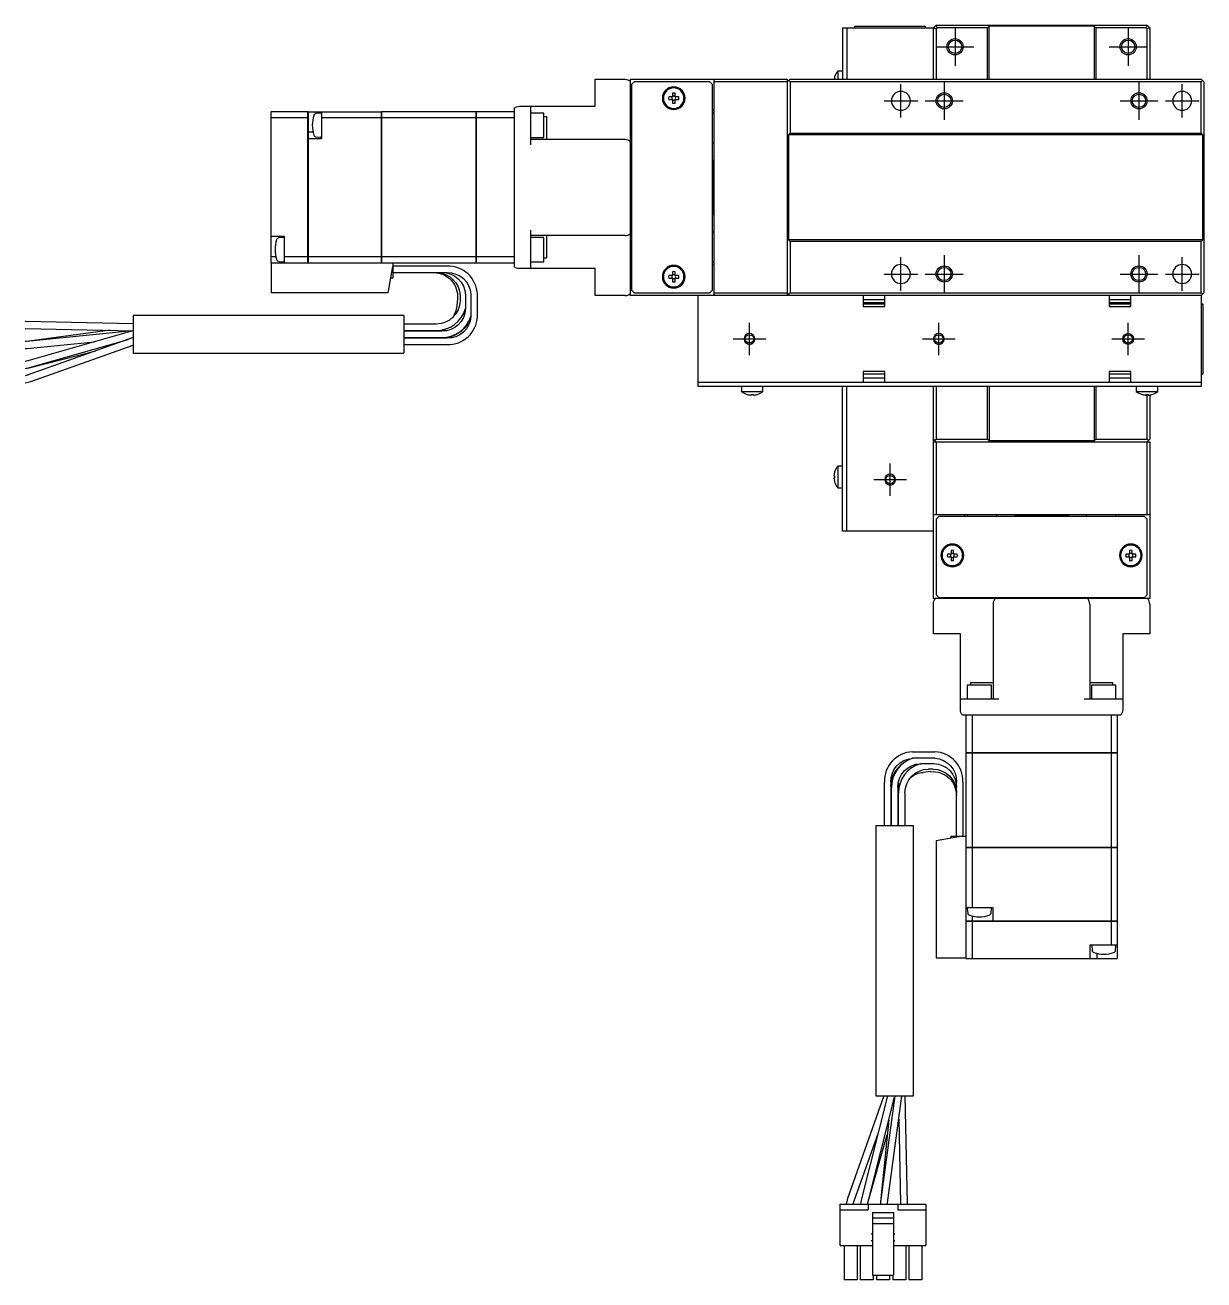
# Model space of a CAD drawing. Extents: x 0 to 722, y -8 to 440.
# Drawn here: x 503.8 to 721.7, y 105.2 to 337.1 of the extents above; entities that cross this region are included whole.
import ezdxf

# ---------------------------------------------------------------- set-up
doc = ezdxf.new("R2010")
doc.units = 0
doc.header["$LTSCALE"] = 0.5
doc.linetypes.add('CENTER', pattern=[50.8, 31.75, -6.35, 6.35, -6.35])
for name, color, linetype in [('MSM_CENTER', 1, 'CENTER'), ('MSM_CONTINUOUS', 7, 'CONTINUOUS'), ('MSM_NARROW', 5, 'CONTINUOUS')]:
    doc.layers.add(name, color=color, linetype=linetype)

msp = doc.modelspace()

# ---------------------------------------------------------------- linework, layer by layer
at = {"layer": 'MSM_CENTER'}
for p, q in [((675.72, 336.57), (675.72, 329.57)), ((707.72, 336.57), (707.72, 329.57)), ((672.22, 333.07), (679.22, 333.07)), ((704.22, 333.07), (711.22, 333.07)), ((665.72, 319.97), (665.72, 326.17)), ((673.72, 326.57), (673.72, 319.57)), ((709.72, 326.57), (709.72, 319.57)), ((717.72, 319.97), (717.72, 326.17)), ((662.62, 323.07), (668.82, 323.07)), ((670.22, 323.07), (677.22, 323.07)), ((706.22, 323.07), (713.22, 323.07)), ((714.62, 323.07), (720.82, 323.07)), ((673.72, 294.57), (673.72, 287.57)), ((709.72, 294.57), (709.72, 287.57)), ((665.72, 287.97), (665.72, 294.17)), ((717.72, 287.97), (717.72, 294.17)), ((662.62, 291.07), (668.82, 291.07)), ((670.22, 291.07), (677.22, 291.07)), ((706.22, 291.07), (713.22, 291.07)), ((714.62, 291.07), (720.82, 291.07)), ((637.72, 276.07), (637.72, 282.07)), ((672.72, 276.07), (672.72, 282.07)), ((707.72, 276.07), (707.72, 282.07)), ((634.72, 279.07), (640.72, 279.07)), ((669.72, 279.07), (675.72, 279.07)), ((704.72, 279.07), (710.72, 279.07)), ((663.72, 250.07), (663.72, 256.07)), ((660.72, 253.07), (666.72, 253.07))]:
    msp.add_line(p, q, dxfattribs=at)
at = {"layer": 'MSM_CONTINUOUS'}
for p, q in [((654.92, 336.57), (654.92, 327.07)), ((654.92, 336.57), (671.72, 336.57)), ((655.72, 336.57), (655.72, 327.07)), ((657.22, 336.57), (657.22, 336.87)), ((657.22, 336.87), (670.22, 336.87)), ((670.22, 336.87), (670.22, 336.57)), ((671.72, 336.57), (672.22, 337.07)), ((671.72, 327.07), (671.72, 336.57)), ((671.72, 336.57), (672.22, 336.36)), ((672.43, 336.57), (672.22, 337.07)), ((672.22, 337.07), (711.22, 337.07)), ((672.43, 336.57), (672.22, 336.36)), ((672.22, 336.36), (672.22, 327.07)), ((681.72, 336.57), (672.43, 336.57)), ((681.72, 336.57), (682.02, 336.87)), ((681.72, 327.07), (681.72, 336.57)), ((682.02, 327.07), (682.02, 336.87)), ((701.42, 336.87), (682.02, 336.87)), ((701.42, 336.87), (701.72, 336.57)), ((701.42, 336.87), (701.42, 327.07)), ((711.02, 336.57), (701.72, 336.57)), ((701.72, 336.57), (701.72, 327.07)), ((711.22, 337.07), (711.02, 336.57)), ((711.22, 336.36), (711.02, 336.57)), ((711.22, 337.07), (711.72, 336.57)), ((711.72, 336.57), (711.22, 336.36)), ((711.22, 327.07), (711.22, 336.36)), ((711.72, 336.57), (711.72, 327.07)), ((609.22, 322.07), (609.22, 327.07)), ((609.22, 327.07), (614.72, 327.07)), ((615.72, 327.07), (644.72, 327.07)), ((615.72, 287.07), (615.72, 327.07)), ((631.22, 287.07), (631.22, 327.07)), ((644.72, 327.07), (644.72, 287.07)), ((645.22, 327.07), (644.97, 326.82)), ((645.22, 327.07), (721.22, 327.07)), ((653.47, 327.52), (653.47, 327.5)), ((654.03, 328.57), (654.03, 327.07)), ((654.92, 328.57), (654.03, 328.57)), ((721.72, 326.57), (721.22, 327.07)), ((616.42, 326.57), (615.92, 326.07)), ((615.92, 326.07), (615.92, 288.07)), ((630.42, 326.57), (616.42, 326.57)), ((630.92, 326.07), (630.42, 326.57)), ((630.92, 288.07), (630.92, 326.07)), ((644.72, 326.57), (631.22, 326.57)), ((644.97, 326.82), (644.72, 326.57)), ((644.97, 326.82), (645.22, 326.57)), ((645.22, 326.57), (645.22, 317.07)), ((721.22, 326.57), (645.22, 326.57)), ((721.22, 326.57), (721.47, 326.82)), ((721.22, 317.07), (721.22, 326.57)), ((721.72, 326.57), (721.72, 287.57)), ((623.48, 323.81), (622.81, 323.81)), ((622.81, 323.33), (623.48, 323.33)), ((623.48, 324.49), (623.48, 323.81)), ((623.48, 323.33), (623.48, 322.65)), ((623.96, 323.81), (623.96, 324.49)), ((624.64, 323.81), (623.96, 323.81)), ((623.96, 322.65), (623.96, 323.33)), ((623.96, 323.33), (624.64, 323.33)), ((556.11, 321.07), (549.22, 321.07)), ((549.22, 321.07), (549.22, 293.07)), ((556.11, 293.07), (556.11, 321.07)), ((556.12, 321.06), (556.11, 321.06)), ((556.12, 321.07), (556.12, 293.07)), ((556.12, 321.07), (569.72, 321.07)), ((558.41, 320.8), (557.64, 320.73)), ((558.62, 321.07), (558.62, 316.07)), ((569.72, 293.07), (569.72, 321.07)), ((569.72, 321.06), (569.73, 321.06)), ((569.73, 321.07), (569.73, 293.07)), ((587.22, 321.07), (569.73, 321.07)), ((587.22, 293.07), (587.22, 321.07)), ((587.22, 321.06), (587.23, 321.06)), ((587.23, 321.07), (587.23, 293.07)), ((594.22, 321.07), (587.23, 321.07)), ((594.22, 321.69), (594.22, 292.45)), ((595.22, 322.07), (609.22, 322.07)), ((597.22, 322.07), (597.22, 314.97)), ((599.72, 320.82), (597.22, 320.82)), ((599.72, 316.32), (599.72, 320.82)), ((599.72, 320.15), (600.22, 320.15)), ((600.22, 320.15), (600.22, 315.97)), ((615.92, 321.32), (615.72, 321.32)), ((631.22, 321.32), (630.92, 321.32)), ((631.22, 320.82), (630.92, 320.82)), ((556.11, 319.92), (549.22, 319.92)), ((556.12, 319.91), (556.11, 319.91)), ((569.72, 319.92), (558.62, 319.92)), ((569.72, 319.91), (569.73, 319.91)), ((587.22, 319.92), (569.73, 319.92)), ((587.22, 319.91), (587.23, 319.91)), ((594.22, 319.92), (587.23, 319.92)), ((556.12, 317.32), (557.06, 317.32)), ((558.62, 316.07), (556.12, 316.07)), ((557.64, 316.41), (558.41, 316.34)), ((597.22, 316.32), (599.72, 316.32)), ((597.22, 315.97), (614.72, 315.97)), ((615.92, 317.07), (615.72, 317.07)), ((615.92, 316.07), (615.72, 316.07)), ((645.22, 317.07), (644.92, 316.77)), ((721.52, 316.77), (644.92, 316.77)), ((644.92, 316.77), (644.92, 297.37)), ((645.22, 317.07), (721.22, 317.07)), ((721.52, 316.77), (721.22, 317.07)), ((721.52, 297.37), (721.52, 316.77)), ((615.92, 314.57), (615.72, 314.57)), ((630.92, 315.32), (631.22, 315.32)), ((631.02, 312.07), (630.92, 312.07)), ((631.02, 302.07), (631.02, 312.07)), ((631.22, 311.87), (631.02, 312.07)), ((630.92, 302.07), (631.02, 302.07)), ((631.02, 302.07), (631.22, 302.27)), ((597.22, 299.17), (597.22, 292.07)), ((615.72, 299.57), (615.92, 299.57)), ((549.22, 298.07), (551.72, 298.07)), ((551.52, 297.8), (550.75, 297.73)), ((551.72, 298.07), (551.72, 293.07)), ((614.72, 298.17), (597.22, 298.17)), ((599.72, 297.82), (597.22, 297.82)), ((599.72, 293.32), (599.72, 297.82)), ((600.22, 298.17), (600.22, 293.99)), ((615.92, 298.07), (615.72, 298.07)), ((615.72, 297.07), (615.92, 297.07)), ((631.22, 298.82), (630.92, 298.82)), ((644.92, 297.37), (645.22, 297.07)), ((721.52, 297.37), (644.92, 297.37)), ((645.22, 297.07), (645.22, 287.57)), ((721.22, 297.07), (645.22, 297.07)), ((721.22, 297.07), (721.52, 297.37)), ((721.22, 287.57), (721.22, 297.07)), ((549.22, 294.32), (550.17, 294.32)), ((587.22, 293.07), (549.22, 293.07)), ((549.32, 293.07), (549.32, 287.57)), ((550.75, 293.41), (551.52, 293.34)), ((556.11, 294.22), (551.72, 294.22)), ((556.12, 294.23), (556.11, 294.23)), ((556.12, 293.08), (556.11, 293.08)), ((569.72, 294.22), (556.12, 294.22)), ((569.72, 294.23), (569.73, 294.23)), ((569.72, 293.08), (569.73, 293.08)), ((587.22, 294.22), (569.73, 294.22)), ((570.96, 287.57), (571.82, 292.47)), ((571.82, 293.07), (571.82, 290.27)), ((581.82, 292.52), (571.82, 292.52)), ((587.22, 294.23), (587.23, 294.23)), ((587.22, 293.08), (587.23, 293.08)), ((594.22, 294.22), (587.23, 294.22)), ((594.22, 293.07), (587.23, 293.07)), ((597.22, 293.32), (599.72, 293.32)), ((600.22, 293.99), (599.72, 293.99)), ((615.72, 292.82), (615.92, 292.82)), ((630.92, 293.32), (631.22, 293.32)), ((630.92, 292.82), (631.22, 292.82)), ((571.82, 290.27), (571.44, 290.27)), ((571.82, 291.32), (581.82, 291.32)), ((579.34, 291.32), (579.58, 291.32)), ((609.22, 292.07), (595.22, 292.07)), ((609.22, 287.07), (609.22, 292.07)), ((623.48, 290.81), (622.81, 290.81)), ((622.81, 290.33), (623.48, 290.33)), ((623.48, 291.49), (623.48, 290.81)), ((623.48, 290.33), (623.48, 289.65)), ((623.96, 290.81), (623.96, 291.49)), ((624.64, 290.81), (623.96, 290.81)), ((623.96, 289.65), (623.96, 290.33)), ((623.96, 290.33), (624.64, 290.33)), ((570.96, 287.57), (549.32, 287.57)), ((615.92, 288.07), (616.42, 287.57)), ((616.42, 287.57), (630.42, 287.57)), ((630.42, 287.57), (630.92, 288.07)), ((631.22, 287.57), (644.72, 287.57)), ((644.72, 287.57), (645.22, 287.07)), ((645.22, 287.57), (644.97, 287.32)), ((645.22, 287.57), (721.22, 287.57)), ((721.47, 287.32), (721.22, 287.57)), ((721.22, 287.07), (721.72, 287.57)), ((583.75, 286.55), (583.63, 285.17)), ((584.22, 287.01), (584.22, 286.13)), ((585.22, 287.16), (585.22, 284.68)), ((586.22, 287.32), (586.22, 283.22)), ((587.42, 283.22), (587.42, 287.32)), ((614.72, 287.07), (609.22, 287.07)), ((721.22, 287.07), (615.72, 287.07)), ((628.22, 270.27), (628.22, 287.07)), ((658.72, 287.07), (658.72, 285.07)), ((659.67, 286.27), (658.72, 286.27)), ((662.72, 285.77), (658.72, 285.77)), ((658.72, 285.57), (662.72, 285.57)), ((661.78, 286.27), (659.67, 286.27)), ((662.72, 286.27), (661.78, 286.27)), ((662.22, 285.57), (662.22, 285.77)), ((662.72, 285.07), (662.72, 287.07)), ((704.22, 287.07), (704.22, 285.07)), ((705.17, 286.27), (704.22, 286.27)), ((708.22, 285.77), (704.22, 285.77)), ((704.22, 285.57), (708.22, 285.57)), ((707.28, 286.27), (705.17, 286.27)), ((708.22, 286.27), (707.28, 286.27)), ((708.22, 285.07), (708.22, 287.07)), ((721.22, 287.07), (721.22, 270.27)), ((721.22, 285.57), (721.52, 285.57)), ((721.52, 285.57), (721.52, 272.57)), ((523.82, 283.42), (523.82, 276.42)), ((573.82, 283.42), (523.82, 283.42)), ((573.82, 283.42), (573.82, 276.42)), ((586.21, 283.22), (586.22, 283.26)), ((658.72, 285.07), (662.72, 285.07)), ((704.22, 285.07), (708.22, 285.07)), ((503.93, 282.27), (503.82, 282.27)), ((503.82, 280.97), (503.91, 280.97)), ((503.82, 280.97), (503.98, 280.97)), ((503.91, 280.97), (523.82, 280.57)), ((523.82, 281.87), (503.93, 282.27)), ((519.52, 280.66), (504.07, 278.61)), ((579.82, 281.82), (573.82, 281.82)), ((573.82, 280.62), (580.82, 280.62)), ((581.54, 280.67), (580.32, 280.52)), ((580.82, 280.62), (581.54, 280.68)), ((581.54, 280.68), (581.56, 280.68)), ((581.56, 280.68), (581.54, 280.67)), ((504.1, 278.6), (503.82, 278.58)), ((523.7, 280.56), (504.1, 278.6)), ((504.23, 277.31), (516.64, 278.55)), ((523.74, 280.57), (504.32, 275.04)), ((523.82, 279.31), (504.42, 272.42)), ((504.67, 273.79), (522.89, 278.98)), ((580.82, 280.52), (573.82, 280.52)), ((573.82, 279.32), (580.82, 279.32)), ((581.82, 279.22), (573.82, 279.22)), ((503.82, 277.28), (504.23, 277.31)), ((504.59, 273.74), (516.9, 276.85)), ((504.86, 271.2), (523.82, 277.93)), ((523.82, 276.42), (573.82, 276.42)), ((573.82, 278.02), (581.82, 278.02)), ((504.32, 275.04), (503.82, 274.93)), ((503.82, 273.61), (504.67, 273.79)), ((503.82, 273.6), (504.59, 273.74)), ((504.42, 272.42), (503.82, 272.26)), ((504.43, 272.42), (503.82, 272.26)), ((662.72, 273.07), (658.72, 273.07)), ((658.72, 273.07), (658.72, 271.07)), ((662.72, 272.57), (658.72, 272.57)), ((658.72, 271.87), (662.72, 271.87)), ((662.72, 271.07), (662.72, 273.07)), ((708.22, 273.07), (704.22, 273.07)), ((704.22, 273.07), (704.22, 271.07)), ((708.22, 272.57), (704.22, 272.57)), ((704.22, 271.87), (708.22, 271.87)), ((708.22, 271.07), (708.22, 273.07)), ((721.52, 272.57), (721.22, 272.57)), ((503.82, 270.94), (504.86, 271.2)), ((628.22, 271.07), (721.22, 271.07)), ((721.22, 270.27), (628.22, 270.27)), ((636.22, 270.27), (636.22, 269.37)), ((636.22, 269.37), (640.22, 269.37)), ((640.22, 269.37), (640.22, 270.27)), ((654.92, 243.57), (654.92, 270.27)), ((655.72, 243.57), (655.72, 270.27)), ((671.72, 231.07), (671.72, 270.27)), ((672.22, 270.27), (672.22, 260.57)), ((681.72, 260.57), (681.72, 270.27)), ((682.02, 270.27), (682.02, 260.27)), ((701.42, 270.27), (701.42, 260.27)), ((701.72, 270.27), (701.72, 260.57)), ((709.22, 270.27), (709.22, 269.37)), ((709.22, 269.37), (713.22, 269.37)), ((713.22, 269.37), (713.22, 270.27)), ((637.27, 268.81), (637.3, 268.81)), ((638.02, 268.81), (638.42, 268.81)), ((638.02, 268.68), (638.02, 268.81)), ((638.42, 268.81), (638.42, 268.68)), ((639.15, 268.81), (639.17, 268.81)), ((710.27, 268.81), (710.3, 268.81)), ((711.02, 268.81), (711.42, 268.81)), ((711.02, 268.68), (711.02, 268.81)), ((711.22, 260.57), (711.22, 268.81)), ((711.42, 268.81), (711.42, 268.68)), ((711.72, 268.72), (711.72, 260.57)), ((712.15, 268.81), (712.17, 268.81)), ((671.72, 260.57), (672.22, 260.07)), ((671.72, 260.07), (711.72, 260.07)), ((671.97, 260.32), (672.22, 260.57)), ((672.22, 260.57), (681.72, 260.57)), ((672.22, 260.07), (672.22, 246.57)), ((681.72, 260.57), (682.02, 260.27)), ((682.02, 260.27), (701.42, 260.27)), ((701.42, 260.27), (701.72, 260.57)), ((701.72, 260.57), (711.22, 260.57)), ((711.22, 260.57), (711.47, 260.32)), ((711.22, 260.07), (711.72, 260.57)), ((711.22, 246.57), (711.22, 260.07)), ((711.72, 260.07), (711.72, 231.07)), ((654.03, 255.57), (654.03, 251.57)), ((654.92, 255.57), (654.03, 255.57)), ((653.34, 253.77), (653.47, 253.77)), ((653.47, 253.37), (653.34, 253.37)), ((653.47, 254.52), (653.47, 254.5)), ((653.47, 253.77), (653.47, 253.37)), ((653.47, 252.64), (653.47, 252.62)), ((654.03, 251.57), (654.92, 251.57)), ((711.72, 246.57), (671.72, 246.57)), ((672.72, 246.27), (672.22, 245.77)), ((710.72, 246.27), (672.72, 246.27)), ((677.47, 246.57), (677.47, 246.27)), ((677.97, 246.57), (677.97, 246.27)), ((683.47, 246.27), (683.47, 246.57)), ((686.92, 246.57), (686.72, 246.37)), ((696.72, 246.37), (686.72, 246.37)), ((686.72, 246.37), (686.72, 246.27)), ((696.72, 246.37), (696.52, 246.57)), ((696.72, 246.27), (696.72, 246.37)), ((699.97, 246.57), (699.97, 246.27)), ((705.47, 246.27), (705.47, 246.57)), ((705.97, 246.27), (705.97, 246.57)), ((711.22, 245.77), (710.72, 246.27)), ((671.72, 243.57), (654.92, 243.57)), ((672.22, 245.77), (672.22, 231.77)), ((711.22, 231.77), (711.22, 245.77)), ((674.98, 239.31), (674.31, 239.31)), ((674.98, 239.99), (674.98, 239.31)), ((675.46, 239.31), (675.46, 239.99)), ((676.14, 239.31), (675.46, 239.31)), ((707.98, 239.31), (707.31, 239.31)), ((707.98, 239.99), (707.98, 239.31)), ((708.46, 239.31), (708.46, 239.99)), ((709.14, 239.31), (708.46, 239.31)), ((674.31, 238.83), (674.98, 238.83)), ((674.98, 238.83), (674.98, 238.15)), ((675.46, 238.15), (675.46, 238.83)), ((675.46, 238.83), (676.14, 238.83)), ((707.31, 238.83), (707.98, 238.83)), ((707.98, 238.83), (707.98, 238.15)), ((708.46, 238.15), (708.46, 238.83)), ((708.46, 238.83), (709.14, 238.83)), ((711.72, 231.07), (671.72, 231.07)), ((671.72, 224.57), (671.72, 230.07)), ((672.22, 231.77), (672.72, 231.27)), ((672.72, 231.27), (710.72, 231.27)), ((677.47, 231.27), (677.47, 231.07)), ((681.72, 231.27), (681.72, 231.07)), ((682.72, 231.27), (682.72, 231.07)), ((682.82, 212.57), (682.82, 230.07)), ((684.22, 231.27), (684.22, 231.07)), ((699.22, 231.07), (699.22, 231.27)), ((700.62, 230.07), (700.62, 212.57)), ((700.72, 231.27), (700.72, 231.07)), ((701.72, 231.07), (701.72, 231.27)), ((705.97, 231.07), (705.97, 231.27)), ((710.72, 231.27), (711.22, 231.77)), ((711.72, 230.07), (711.72, 224.57)), ((676.72, 224.57), (671.72, 224.57)), ((676.72, 210.57), (676.72, 224.57)), ((706.72, 224.57), (706.72, 210.57)), ((711.72, 224.57), (706.72, 224.57)), ((682.47, 215.07), (677.97, 215.07)), ((677.97, 215.07), (677.97, 212.57)), ((678.64, 215.07), (678.64, 215.57)), ((678.64, 215.57), (682.82, 215.57)), ((682.47, 212.57), (682.47, 215.07)), ((700.62, 215.57), (704.8, 215.57)), ((705.47, 215.07), (700.97, 215.07)), ((700.97, 215.07), (700.97, 212.57)), ((704.8, 215.57), (704.8, 215.07)), ((705.47, 212.57), (705.47, 215.07)), ((676.72, 212.57), (683.82, 212.57)), ((699.62, 212.57), (706.72, 212.57)), ((677.11, 209.57), (706.34, 209.57)), ((677.72, 209.57), (677.72, 202.58)), ((678.88, 209.57), (678.88, 202.58)), ((704.57, 209.57), (704.57, 202.58)), ((705.72, 209.57), (705.72, 202.58)), ((667.88, 202.77), (671.97, 202.77)), ((677.72, 202.58), (705.72, 202.58)), ((677.72, 202.57), (677.72, 164.57)), ((705.72, 202.57), (677.72, 202.57)), ((677.73, 202.57), (677.73, 202.58)), ((678.88, 202.57), (678.88, 202.58)), ((678.88, 202.57), (678.88, 185.08)), ((704.57, 202.57), (704.57, 202.58)), ((704.57, 202.57), (704.57, 185.08)), ((705.71, 202.57), (705.71, 202.58)), ((705.72, 202.57), (705.72, 185.08)), ((671.97, 201.57), (667.88, 201.57)), ((667.88, 201.56), (667.92, 201.57)), ((671.81, 200.57), (669.34, 200.57)), ((671.66, 199.57), (670.79, 199.57)), ((662.67, 189.17), (662.67, 197.17)), ((663.87, 197.17), (663.87, 189.17)), ((671.21, 199.1), (669.82, 198.97)), ((675.97, 187.17), (675.97, 197.17)), ((677.17, 197.17), (677.17, 187.17)), ((663.97, 189.17), (663.97, 196.17)), ((665.33, 196.88), (665.17, 195.67)), ((665.17, 196.17), (665.17, 189.17)), ((665.27, 196.17), (665.33, 196.88)), ((665.27, 189.17), (665.27, 196.17)), ((665.33, 196.88), (665.33, 196.91)), ((665.33, 196.91), (665.33, 196.88)), ((666.47, 195.17), (666.47, 189.17)), ((675.97, 194.69), (675.97, 194.93)), ((661.07, 189.17), (668.07, 189.17)), ((661.07, 189.17), (661.07, 139.17)), ((668.07, 139.17), (668.07, 189.17)), ((677.12, 187.17), (672.22, 186.31)), ((672.22, 186.31), (672.22, 164.67)), ((674.92, 187.17), (674.92, 186.78)), ((674.92, 187.17), (677.72, 187.17)), ((677.72, 185.08), (705.72, 185.08)), ((705.72, 185.07), (677.72, 185.07)), ((677.73, 185.07), (677.73, 185.08)), ((678.88, 185.07), (678.88, 185.08)), ((678.88, 185.07), (678.88, 173.97)), ((704.57, 185.07), (704.57, 185.08)), ((704.57, 185.07), (704.57, 171.47)), ((705.71, 185.07), (705.71, 185.08)), ((705.72, 185.07), (705.72, 171.47)), ((677.72, 173.97), (682.72, 173.97)), ((682.72, 173.97), (682.72, 171.47)), ((677.99, 173.75), (678.06, 172.98)), ((678.97, 171.47), (678.97, 172.4)), ((682.39, 172.98), (682.46, 173.75)), ((677.72, 171.47), (705.72, 171.47)), ((705.72, 171.46), (677.72, 171.46)), ((677.73, 171.47), (677.73, 171.46)), ((678.88, 171.47), (678.88, 171.46)), ((678.88, 171.46), (678.88, 164.57)), ((704.57, 171.47), (704.57, 171.46)), ((704.57, 171.46), (704.57, 167.07)), ((705.71, 171.47), (705.71, 171.46)), ((705.72, 171.46), (705.72, 164.57)), ((700.72, 164.57), (700.72, 167.07)), ((700.72, 167.07), (705.72, 167.07)), ((672.22, 164.67), (677.72, 164.67)), ((700.99, 166.86), (701.06, 166.09)), ((701.97, 164.57), (701.97, 165.51)), ((705.39, 166.09), (705.46, 166.86)), ((677.72, 164.57), (705.72, 164.57)), ((662.58, 139.17), (655.85, 120.2)), ((663.25, 139.17), (658.4, 119.93)), ((661.07, 139.17), (668.07, 139.17)), ((664.57, 139.17), (661.97, 119.58)), ((663.26, 119.41), (665.88, 139.17)), ((666.92, 119.28), (666.52, 139.17)), ((659.66, 119.61), (664.54, 138.95)), ((663.48, 134.75), (661.96, 119.58)), ((665.31, 134.87), (665.62, 119.32)), ((657.08, 119.77), (661.5, 132.24)), ((659.69, 119.66), (663.2, 131.99)), ((654.47, 119.17), (670.32, 119.17)), ((654.47, 111.52), (654.47, 119.17)), ((655.85, 120.21), (655.59, 119.17)), ((655.85, 120.2), (655.59, 119.17)), ((656.91, 119.17), (657.08, 119.77)), ((658.4, 119.93), (658.26, 119.17)), ((659.57, 119.17), (659.66, 119.61)), ((659.58, 119.17), (659.69, 119.66)), ((659.67, 119.17), (659.67, 118.15)), ((661.96, 119.58), (661.93, 119.17)), ((661.97, 119.58), (661.93, 119.17)), ((663.24, 119.17), (663.26, 119.41)), ((665.13, 119.17), (665.13, 118.15)), ((665.62, 119.32), (665.62, 119.17)), ((666.92, 119.17), (666.92, 119.35)), ((666.92, 119.17), (666.92, 119.28)), ((670.32, 119.17), (670.32, 111.52)), ((654.47, 118.15), (659.67, 118.15)), ((660.47, 117.62), (664.33, 117.62)), ((660.47, 117.62), (660.47, 106.06)), ((660.47, 116.62), (664.33, 116.62)), ((664.33, 117.62), (664.33, 106.06)), ((665.13, 118.15), (670.32, 118.15)), ((660.47, 115.6), (664.33, 115.6)), ((654.47, 111.52), (660.47, 111.52)), ((655.2, 111.52), (655.2, 105.17)), ((657.6, 111.52), (657.6, 105.17)), ((658.2, 111.52), (658.2, 105.17)), ((660.47, 113.62), (660.22, 113.62)), ((660.22, 112.47), (660.47, 112.47)), ((664.58, 113.62), (664.33, 113.62)), ((664.33, 112.47), (664.58, 112.47)), ((664.33, 111.52), (670.32, 111.52)), ((666.6, 111.52), (666.6, 105.17)), ((667.2, 111.52), (667.2, 105.17)), ((669.6, 111.52), (669.6, 105.17)), ((657.6, 105.17), (655.2, 105.17)), ((660.6, 105.17), (658.2, 105.17)), ((660.47, 106.06), (664.33, 106.06)), ((660.6, 106.06), (660.6, 105.17)), ((661.2, 106.06), (661.2, 105.17)), ((663.6, 105.17), (661.2, 105.17)), ((663.6, 106.06), (663.6, 105.17)), ((664.2, 106.06), (664.2, 105.17)), ((666.6, 105.17), (664.2, 105.17)), ((669.6, 105.17), (667.2, 105.17))]:
    msp.add_line(p, q, dxfattribs=at)
for centre, radius in [((675.72, 333.07), 1.23), ((707.72, 333.07), 1.23), ((673.72, 323.07), 1.23), ((709.72, 323.07), 1.23), ((673.72, 291.07), 1.23), ((709.72, 291.07), 1.23), ((637.72, 279.07), 0.783), ((672.72, 279.07), 0.783), ((707.72, 279.07), 0.783), ((663.72, 253.07), 0.783)]:
    msp.add_circle(centre, radius, dxfattribs=at)
at = {"layer": 'MSM_CONTINUOUS', "extrusion": (0, 0, -1)}
for centre, radius in [((-623.72, 323.57), 2.1), ((-623.72, 323.57), 1.9), ((-665.72, 323.07), 1.75), ((-717.72, 323.07), 1.75), ((-623.72, 290.57), 2.1), ((-623.72, 290.57), 1.9), ((-665.72, 291.07), 1.75), ((-717.72, 291.07), 1.75), ((-675.22, 239.07), 2.1), ((-675.22, 239.07), 1.9), ((-708.22, 239.07), 2.1), ((-708.22, 239.07), 1.9)]:
    msp.add_circle(centre, radius, dxfattribs=at)
for centre, radius, start, end in [((-614.72, 325.57), 1.5, 90, 131.8103), ((-595.22, 320.57), 1.5, 48.1897, 90), ((-614.72, 314.47), 1.5, 90, 131.8103), ((-595.22, 293.57), 1.5, 270, 311.8103), ((-579.38, 286.93), 4.39, 89.8692, 184.9179), ((-579.87, 286.96), 4.36, 89.4143, 179.4108), ((-580.94, 287.04), 4.29, 88.4433, 178.358), ((-582.01, 287.11), 4.22, 87.4296, 177.1458), ((-579.87, 286.18), 4.36, 180.6063, 270.5686), ((-580.94, 284.81), 4.29, 181.6879, 271.5108), ((-582.01, 283.44), 4.22, 182.931, 272.4936), ((-579.27, 285.55), 4.37, 185.0458, 217.0419), ((-580.93, 284.67), 5.45, 203.9954, 268.8909), ((-673.22, 230.07), 1.5, 0, 41.8103), ((-684.32, 230.07), 1.5, 0, 41.8103), ((-678.22, 210.57), 1.5, 318.1897, 0), ((-705.22, 210.57), 1.5, 180, 221.8103), ((-668.09, 197.35), 4.22, 357.5064, 87.069), ((-669.32, 196.28), 5.45, 1.1091, 66.0046), ((-669.46, 196.28), 4.29, 358.4892, 88.3121), ((-670.83, 195.21), 4.36, 359.4314, 89.3937), ((-671.62, 195.21), 4.36, 90.5892, 180.5857), ((-671.69, 196.29), 4.29, 91.642, 181.5567), ((-671.76, 197.36), 4.22, 92.8542, 182.5704), ((-670.21, 194.62), 4.37, 52.9581, 84.9542), ((-671.59, 194.72), 4.39, 85.0821, 180.1308)]:
    msp.add_arc(centre, radius, start, end, dxfattribs=at)
at = {"layer": 'MSM_CONTINUOUS'}
for centre, radius, start, end in [((656.52, 326.57), 3.19, 163.0947, 170.9929), ((656.52, 326.57), 3.2, 141.3178, 162.73), ((623.72, 323.57), 0.95, 165.3667, 194.6333), ((623.72, 323.57), 0.365, 138.8496, 221.1504), ((623.72, 323.57), 0.95, 75.3667, 104.6333), ((623.72, 323.57), 0.365, 48.8496, 131.1504), ((623.72, 323.57), 0.365, 228.8496, 311.1504), ((623.72, 323.57), 0.95, 255.3667, 284.6333), ((623.72, 323.57), 0.365, 318.8496, 41.1504), ((623.72, 323.57), 0.95, 345.3667, 14.6333), ((562.92, 318.57), 6, 162.3708, 197.6292), ((557.68, 320.24), 0.5, 95, 162.3708), ((558.42, 320.6), 0.2, 0, 95), ((557.68, 316.9), 0.5, 197.6292, 265), ((558.42, 316.54), 0.2, 265, 0), ((556.03, 295.57), 6, 162.3708, 197.6292), ((550.79, 297.24), 0.5, 95, 162.3708), ((551.53, 297.6), 0.2, 18.1949, 95), ((614.72, 299.67), 1.5, 270, 311.8103), ((550.79, 293.9), 0.5, 197.6292, 265), ((551.53, 293.54), 0.2, 265, 341.8051), ((582.02, 287.11), 5.41, 2.1863, 92.0343), ((623.72, 290.57), 0.95, 165.3667, 194.6333), ((623.72, 290.57), 0.365, 138.8496, 221.1504), ((623.72, 290.57), 0.95, 75.3667, 104.6333), ((623.72, 290.57), 0.365, 48.8496, 131.1504), ((623.72, 290.57), 0.365, 228.8496, 311.1504), ((623.72, 290.57), 0.365, 318.8496, 41.1504), ((623.72, 290.57), 0.95, 345.3667, 14.6333), ((623.72, 290.57), 0.95, 255.3667, 284.6333), ((614.72, 288.57), 1.5, 270, 311.8103), ((579.85, 286.21), 5.59, 269.7079, 344.0346), ((580.9, 284.89), 5.57, 269.2277, 342.6191), ((582.02, 283.42), 5.41, 267.9067, 357.8727), ((638.22, 271.87), 3.2, 231.3178, 252.73), ((638.22, 271.87), 3.2, 287.27, 308.6822), ((711.22, 271.87), 3.2, 231.3178, 252.73), ((711.22, 271.87), 3.2, 287.27, 308.6822), ((638.22, 271.87), 3.19, 253.0947, 266.4096), ((638.22, 271.87), 3.19, 273.5904, 286.9053), ((711.22, 271.87), 3.19, 253.0947, 266.4096), ((711.22, 271.87), 3.19, 273.5904, 286.9053), ((656.52, 253.57), 3.2, 141.3178, 162.73), ((656.52, 253.57), 3.19, 163.0947, 176.4096), ((656.52, 253.57), 3.19, 183.5904, 196.9053), ((656.52, 253.57), 3.2, 197.27, 218.6822), ((675.22, 239.07), 0.95, 165.3667, 194.6333), ((675.22, 239.07), 0.365, 138.8496, 221.1504), ((675.22, 239.07), 0.95, 75.3667, 104.6333), ((675.22, 239.07), 0.365, 48.8496, 131.1504), ((675.22, 239.07), 0.365, 318.8496, 41.1504), ((675.22, 239.07), 0.95, 345.3667, 14.6333), ((708.22, 239.07), 0.95, 165.3667, 194.6333), ((708.22, 239.07), 0.365, 138.8496, 221.1504), ((708.22, 239.07), 0.95, 75.3667, 104.6333), ((708.22, 239.07), 0.365, 48.8496, 131.1504), ((708.22, 239.07), 0.365, 318.8496, 41.1504), ((708.22, 239.07), 0.95, 345.3667, 14.6333), ((675.22, 239.07), 0.365, 228.8496, 311.1504), ((675.22, 239.07), 0.95, 255.3667, 284.6333), ((708.22, 239.07), 0.365, 228.8496, 311.1504), ((708.22, 239.07), 0.95, 255.3667, 284.6333), ((699.12, 230.07), 1.5, 0, 41.8103), ((710.22, 230.07), 1.5, 0, 41.8103), ((668.08, 197.37), 5.41, 92.1273, 182.0933), ((671.77, 197.36), 5.41, 357.9657, 87.8137), ((669.54, 196.25), 5.57, 107.3809, 180.7723), ((670.86, 195.2), 5.59, 105.9654, 180.2921), ((678.19, 173.77), 0.2, 90, 185), ((682.26, 173.77), 0.2, 355, 90), ((678.56, 173.03), 0.5, 185, 252.3708), ((680.22, 178.27), 6, 252.3708, 287.6292), ((681.89, 173.03), 0.5, 287.6292, 355), ((701.19, 166.88), 0.2, 108.1949, 185), ((705.26, 166.88), 0.2, 355, 71.8051), ((701.56, 166.14), 0.5, 185, 252.3708), ((703.22, 171.38), 6, 252.3708, 287.6292), ((704.89, 166.14), 0.5, 287.6292, 355)]:
    msp.add_arc(centre, radius, start, end, dxfattribs=at)
at = {"layer": 'MSM_NARROW'}
for centre, radius in [((675.72, 333.07), 1.5), ((707.72, 333.07), 1.5), ((673.72, 323.07), 1.5), ((709.72, 323.07), 1.5), ((673.72, 291.07), 1.5), ((709.72, 291.07), 1.5), ((707.72, 279.07), 1)]:
    msp.add_circle(centre, radius, dxfattribs=at)
at = {"layer": 'MSM_NARROW', "extrusion": (0, 0, -1)}
for centre in [(-637.72, 279.07), (-672.72, 279.07), (-663.72, 253.07)]:
    msp.add_circle(centre, 1, dxfattribs=at)

doc.saveas('drawing.dxf')
